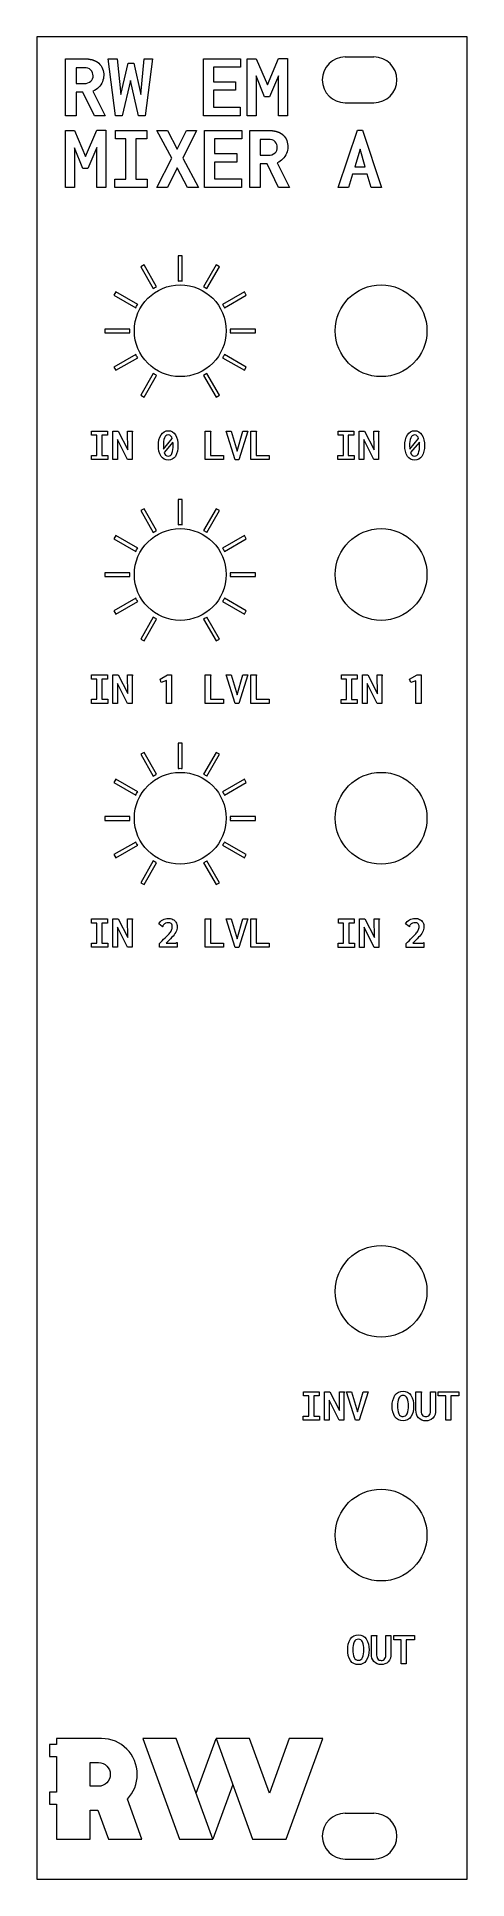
# Model space of a CAD drawing. Header units: millimetres. Extents: x 0 to 30, y 0 to 128.
import ezdxf

# ---------------------------------------------------------------- set-up
doc = ezdxf.new("R2010")
doc.units = ezdxf.units.MM
doc.layers.add('Cuts', color=1, linetype='Continuous', lineweight=13, true_color=0xff0000)
doc.layers.add('VectorEngraving', color=5, linetype='Continuous', lineweight=13, true_color=0x0000ff)

msp = doc.modelspace()

# ---------------------------------------------------------------- linework, layer by layer
at = {"layer": 'Cuts', "color": 1, "true_color": 0xff0000}
for p, q in [((30, 128.5), (0, 128.5)), ((0, 128.5), (0, 0)), ((30, 0), (30, 128.5)), ((21.5, 127.1), (23.5, 127.1)), ((21.5, 123.9), (23.5, 123.9)), ((21.5, 4.6), (23.5, 4.6)), ((21.5, 1.4), (23.5, 1.4)), ((0, 0), (30, 0))]:
    msp.add_line(p, q, dxfattribs=at)
for centre in [(10, 108), (24, 108), (10, 91), (24, 91), (10, 74), (24, 74), (24, 41), (24, 24)]:
    msp.add_circle(centre, 3.2, dxfattribs=at)
for centre, start, end in [((21.5, 125.5), 90, 270), ((23.5, 125.5), 270, 90), ((21.5, 3), 90, 270), ((23.5, 3), 270, 90)]:
    msp.add_arc(centre, 1.6, start, end, dxfattribs=at)
at = {"layer": 'VectorEngraving', "color": 5, "true_color": 0x0000ff}
for p, q in [((11.11, 6), (12.49, 9.81)), ((13.66, 6.6), (12.28, 2.79))]:
    msp.add_line(p, q, dxfattribs=at)
at = {"layer": 'VectorEngraving', "color": 5, "true_color": 0x0000ff, "flags": 128}
for points in [[(2, 123), (2, 126.97), (3.26, 126.97), (3.26, 126.97), (3.27, 126.97), (3.27, 126.97), (3.28, 126.97), (3.29, 126.97), (3.29, 126.97), (3.3, 126.97), (3.3, 126.97), (3.31, 126.97), (3.31, 126.97), (3.32, 126.97), (3.32, 126.97), (3.33, 126.97), (3.34, 126.97), (3.34, 126.97), (3.35, 126.97), (3.35, 126.97), (3.36, 126.97), (3.36, 126.97), (3.37, 126.97), (3.37, 126.97), (3.38, 126.97), (3.38, 126.97), (3.39, 126.97), (3.4, 126.97), (3.4, 126.97), (3.41, 126.97), (3.41, 126.97), (3.42, 126.97), (3.42, 126.97), (3.43, 126.97), (3.43, 126.97), (3.44, 126.97), (3.44, 126.97), (3.45, 126.97), (3.45, 126.97), (3.46, 126.97), (3.46, 126.97), (3.47, 126.97), (3.47, 126.97), (3.48, 126.97), (3.48, 126.97), (3.49, 126.97), (3.5, 126.97), (3.5, 126.96), (3.51, 126.96), (3.51, 126.96), (3.52, 126.96), (3.52, 126.96), (3.53, 126.96), (3.53, 126.96), (3.54, 126.96), (3.54, 126.96), (3.55, 126.96), (3.55, 126.96), (3.56, 126.96), (3.56, 126.96), (3.57, 126.96), (3.57, 126.96), (3.58, 126.96), (3.58, 126.96), (3.59, 126.96), (3.59, 126.96), (3.6, 126.95), (3.6, 126.95), (3.61, 126.95), (3.61, 126.95), (3.62, 126.95), (3.62, 126.95), (3.63, 126.95), (3.63, 126.95), (3.64, 126.95), (3.64, 126.95), (3.64, 126.95), (3.65, 126.95), (3.65, 126.95), (3.66, 126.95), (3.66, 126.94), (3.67, 126.94), (3.67, 126.94), (3.68, 126.94), (3.68, 126.94), (3.69, 126.94), (3.69, 126.94), (3.7, 126.94), (3.7, 126.94), (3.71, 126.94), (3.71, 126.94), (3.72, 126.94), (3.72, 126.94), (3.72, 126.93), (3.73, 126.93), (3.73, 126.93), (3.74, 126.93), (3.74, 126.93), (3.75, 126.93), (3.75, 126.93), (3.76, 126.93), (3.76, 126.93), (3.77, 126.93), (3.77, 126.92), (3.77, 126.92), (3.78, 126.92), (3.78, 126.92), (3.79, 126.92), (3.79, 126.92), (3.8, 126.92), (3.8, 126.92), (3.81, 126.92), (3.81, 126.92), (3.81, 126.91), (3.82, 126.91), (3.82, 126.91), (3.83, 126.91), (3.83, 126.91), (3.84, 126.91), (3.84, 126.91), (3.84, 126.91), (3.85, 126.91), (3.85, 126.9), (3.86, 126.9), (3.86, 126.9), (3.87, 126.9), (3.87, 126.9), (3.87, 126.9), (3.88, 126.9), (3.88, 126.9), (3.89, 126.89), (3.89, 126.89), (3.89, 126.89), (3.9, 126.89), (3.9, 126.89), (3.91, 126.89), (3.91, 126.89), (3.92, 126.89), (3.92, 126.88), (3.92, 126.88), (3.93, 126.88), (3.93, 126.88), (3.94, 126.88), (3.94, 126.88), (3.94, 126.88), (3.95, 126.88), (3.95, 126.87), (3.96, 126.87), (3.96, 126.87), (3.96, 126.87), (3.97, 126.87), (3.97, 126.87), (3.98, 126.87), (3.98, 126.86), (3.98, 126.86), (3.99, 126.86), (3.99, 126.86), (3.99, 126.86), (4, 126.86), (4, 126.85), (4.01, 126.85), (4.01, 126.85), (4.01, 126.85), (4.02, 126.85), (4.02, 126.85), (4.02, 126.85), (4.03, 126.84), (4.03, 126.84), (4.04, 126.84), (4.04, 126.84), (4.04, 126.84), (4.05, 126.84), (4.05, 126.83), (4.05, 126.83), (4.06, 126.83), (4.06, 126.83), (4.07, 126.83), (4.07, 126.83), (4.07, 126.82), (4.08, 126.82), (4.08, 126.82), (4.08, 126.82), (4.09, 126.82), (4.09, 126.82), (4.09, 126.81), (4.1, 126.81), (4.1, 126.81), (4.1, 126.81), (4.11, 126.81), (4.11, 126.8), (4.11, 126.8), (4.12, 126.8), (4.12, 126.8), (4.13, 126.8), (4.13, 126.8), (4.13, 126.79), (4.14, 126.79), (4.14, 126.79), (4.14, 126.79), (4.15, 126.79), (4.15, 126.78), (4.15, 126.78), (4.16, 126.78), (4.16, 126.78), (4.16, 126.78), (4.17, 126.77), (4.17, 126.77), (4.17, 126.77), (4.18, 126.77), (4.18, 126.77), (4.18, 126.76), (4.18, 126.76), (4.19, 126.76), (4.19, 126.76), (4.19, 126.76), (4.2, 126.75), (4.2, 126.75), (4.2, 126.75), (4.21, 126.75), (4.21, 126.75), (4.21, 126.74), (4.22, 126.74), (4.22, 126.74), (4.22, 126.74), (4.23, 126.73), (4.23, 126.73), (4.23, 126.73), (4.23, 126.73), (4.24, 126.73), (4.24, 126.72), (4.24, 126.72), (4.25, 126.72), (4.25, 126.72), (4.25, 126.71), (4.26, 126.71), (4.26, 126.71), (4.26, 126.71), (4.26, 126.71), (4.27, 126.7), (4.27, 126.7), (4.27, 126.7), (4.28, 126.7), (4.28, 126.69), (4.28, 126.69), (4.28, 126.69), (4.29, 126.69), (4.29, 126.68), (4.29, 126.68), (4.29, 126.68), (4.3, 126.68), (4.3, 126.68), (4.3, 126.67), (4.31, 126.67), (4.31, 126.67), (4.31, 126.67), (4.31, 126.66), (4.32, 126.66), (4.32, 126.66), (4.32, 126.66, -0.21489), (4.66, 125.81, -0.100191), (4.57, 125.37, -0.09654), (4.31, 124.98, -0.110602), (3.91, 124.72), (4.77, 123), (4.01, 123), (3.21, 124.65), (2.73, 124.65), (2.73, 123)], [(2.73, 125.25), (3.31, 125.25, 0.191831), (3.77, 125.4, 0.215461), (3.92, 125.79, 0.19551), (3.77, 126.18, 0.214661), (3.31, 126.35), (2.73, 126.35)], [(14.84, 118), (14.84, 121.97), (16.1, 121.97), (16.1, 121.97), (16.11, 121.97), (16.11, 121.97), (16.12, 121.97), (16.12, 121.97), (16.13, 121.97), (16.14, 121.97), (16.14, 121.97), (16.15, 121.97), (16.15, 121.97), (16.16, 121.97), (16.16, 121.97), (16.17, 121.97), (16.17, 121.97), (16.18, 121.97), (16.19, 121.97), (16.19, 121.97), (16.2, 121.97), (16.2, 121.97), (16.21, 121.97), (16.21, 121.97), (16.22, 121.97), (16.22, 121.97), (16.23, 121.97), (16.23, 121.97), (16.24, 121.97), (16.25, 121.97), (16.25, 121.97), (16.26, 121.97), (16.26, 121.97), (16.27, 121.97), (16.27, 121.97), (16.28, 121.97), (16.28, 121.97), (16.29, 121.97), (16.29, 121.97), (16.3, 121.97), (16.3, 121.97), (16.31, 121.97), (16.31, 121.97), (16.32, 121.97), (16.32, 121.97), (16.33, 121.97), (16.33, 121.97), (16.34, 121.96), (16.35, 121.96), (16.35, 121.96), (16.36, 121.96), (16.36, 121.96), (16.37, 121.96), (16.37, 121.96), (16.38, 121.96), (16.38, 121.96), (16.39, 121.96), (16.39, 121.96), (16.4, 121.96), (16.4, 121.96), (16.41, 121.96), (16.41, 121.96), (16.42, 121.96), (16.42, 121.96), (16.43, 121.96), (16.43, 121.96), (16.44, 121.95), (16.44, 121.95), (16.45, 121.95), (16.45, 121.95), (16.46, 121.95), (16.46, 121.95), (16.46, 121.95), (16.47, 121.95), (16.47, 121.95), (16.48, 121.95), (16.48, 121.95), (16.49, 121.95), (16.49, 121.95), (16.5, 121.95), (16.5, 121.94), (16.51, 121.94), (16.51, 121.94), (16.52, 121.94), (16.52, 121.94), (16.53, 121.94), (16.53, 121.94), (16.54, 121.94), (16.54, 121.94), (16.55, 121.94), (16.55, 121.94), (16.55, 121.94), (16.56, 121.94), (16.56, 121.93), (16.57, 121.93), (16.57, 121.93), (16.58, 121.93), (16.58, 121.93), (16.59, 121.93), (16.59, 121.93), (16.6, 121.93), (16.6, 121.93), (16.6, 121.93), (16.61, 121.92), (16.61, 121.92), (16.62, 121.92), (16.62, 121.92), (16.63, 121.92), (16.63, 121.92), (16.64, 121.92), (16.64, 121.92), (16.64, 121.92), (16.65, 121.92), (16.65, 121.91), (16.66, 121.91), (16.66, 121.91), (16.67, 121.91), (16.67, 121.91), (16.68, 121.91), (16.68, 121.91), (16.68, 121.91), (16.69, 121.91), (16.69, 121.9), (16.7, 121.9), (16.7, 121.9), (16.71, 121.9), (16.71, 121.9), (16.71, 121.9), (16.72, 121.9), (16.72, 121.9), (16.73, 121.89), (16.73, 121.89), (16.73, 121.89), (16.74, 121.89), (16.74, 121.89), (16.75, 121.89), (16.75, 121.89), (16.75, 121.89), (16.76, 121.88), (16.76, 121.88), (16.77, 121.88), (16.77, 121.88), (16.78, 121.88), (16.78, 121.88), (16.78, 121.88), (16.79, 121.88), (16.79, 121.87), (16.8, 121.87), (16.8, 121.87), (16.8, 121.87), (16.81, 121.87), (16.81, 121.87), (16.81, 121.87), (16.82, 121.86), (16.82, 121.86), (16.83, 121.86), (16.83, 121.86), (16.83, 121.86), (16.84, 121.86), (16.84, 121.85), (16.85, 121.85), (16.85, 121.85), (16.85, 121.85), (16.86, 121.85), (16.86, 121.85), (16.86, 121.85), (16.87, 121.84), (16.87, 121.84), (16.88, 121.84), (16.88, 121.84), (16.88, 121.84), (16.89, 121.84), (16.89, 121.83), (16.89, 121.83), (16.9, 121.83), (16.9, 121.83), (16.9, 121.83), (16.91, 121.83), (16.91, 121.82), (16.92, 121.82), (16.92, 121.82), (16.92, 121.82), (16.93, 121.82), (16.93, 121.82), (16.93, 121.81), (16.94, 121.81), (16.94, 121.81), (16.94, 121.81), (16.95, 121.81), (16.95, 121.8), (16.95, 121.8), (16.96, 121.8), (16.96, 121.8), (16.96, 121.8), (16.97, 121.8), (16.97, 121.79), (16.97, 121.79), (16.98, 121.79), (16.98, 121.79), (16.98, 121.79), (16.99, 121.78), (16.99, 121.78), (16.99, 121.78), (17, 121.78), (17, 121.78), (17, 121.77), (17.01, 121.77), (17.01, 121.77), (17.01, 121.77), (17.02, 121.77), (17.02, 121.76), (17.02, 121.76), (17.03, 121.76), (17.03, 121.76), (17.03, 121.76), (17.04, 121.75), (17.04, 121.75), (17.04, 121.75), (17.05, 121.75), (17.05, 121.75), (17.05, 121.74), (17.06, 121.74), (17.06, 121.74), (17.06, 121.74), (17.06, 121.73), (17.07, 121.73), (17.07, 121.73), (17.07, 121.73), (17.08, 121.73), (17.08, 121.72), (17.08, 121.72), (17.09, 121.72), (17.09, 121.72), (17.09, 121.71), (17.09, 121.71), (17.1, 121.71), (17.1, 121.71), (17.1, 121.71), (17.11, 121.7), (17.11, 121.7), (17.11, 121.7), (17.11, 121.7), (17.12, 121.69), (17.12, 121.69), (17.12, 121.69), (17.13, 121.69), (17.13, 121.68), (17.13, 121.68), (17.13, 121.68), (17.14, 121.68), (17.14, 121.68), (17.14, 121.67), (17.15, 121.67), (17.15, 121.67), (17.15, 121.67), (17.15, 121.66), (17.16, 121.66), (17.16, 121.66), (17.16, 121.66, -0.21489), (17.5, 120.81, -0.100191), (17.41, 120.37, -0.09654), (17.15, 119.98, -0.110602), (16.75, 119.72), (17.61, 118), (16.85, 118), (16.05, 119.65), (15.57, 119.65), (15.57, 118)], [(15.57, 120.25), (16.15, 120.25, 0.191831), (16.61, 120.4, 0.215461), (16.76, 120.79, 0.19551), (16.61, 121.18, 0.214661), (16.15, 121.35), (15.57, 121.35)], [(5.29, 101), (5.67, 101), (6.34, 99.69), (6.32, 101), (6.67, 101), (6.67, 100.97, 0.127686), (6.65, 100.93, 0.045437), (6.65, 100.85), (6.65, 99.01), (6.31, 99.01), (5.62, 100.41), (5.62, 99.01), (5.29, 99.01)], [(9.16, 98.97, -0.261806), (8.66, 99.24, -0.150804), (8.48, 99.99, -0.147365), (8.66, 100.75, -0.266959), (9.16, 101.03, -0.266959), (9.66, 100.75, -0.147365), (9.84, 99.99, -0.150804), (9.66, 99.24, -0.261806)], [(8.82, 99.99, 0.028309), (8.83, 99.75), (9.44, 100.48, 0.350194), (9.16, 100.74, 0.323037), (8.9, 100.54, 0.099979)], [(11.73, 101), (12.13, 101), (12.13, 100.97, 0.15231), (12.1, 100.93, 0.043707), (12.1, 100.85), (12.1, 99.3), (13.01, 99.3), (13.01, 99.01), (11.73, 99.01)], [(14.92, 101), (15.31, 101), (15.31, 100.97, 0.15231), (15.29, 100.93, 0.043707), (15.29, 100.85), (15.29, 99.3), (16.2, 99.3), (16.2, 99.01), (14.92, 99.01)], [(22.47, 101), (22.85, 101), (23.52, 99.69), (23.5, 101), (23.85, 101), (23.85, 100.97, 0.127686), (23.83, 100.93, 0.045437), (23.83, 100.85), (23.83, 99.01), (23.49, 99.01), (22.8, 100.41), (22.8, 99.01), (22.47, 99.01)], [(26.34, 98.97, -0.261806), (25.84, 99.24, -0.150804), (25.66, 99.99, -0.147365), (25.84, 100.75, -0.266959), (26.34, 101.03, -0.266959), (26.84, 100.75, -0.147365), (27.02, 99.99, -0.150804), (26.84, 99.24, -0.261806)], [(25.99, 99.99, 0.028309), (26.01, 99.75), (26.62, 100.48, 0.350194), (26.34, 100.74, 0.323037), (26.08, 100.54, 0.099979)], [(9.16, 99.25, 0.321361), (9.42, 99.44, 0.100832), (9.5, 99.99, 0.029215), (9.49, 100.23), (8.88, 99.5, 0.348722)], [(26.34, 99.25, 0.321361), (26.6, 99.44, 0.100832), (26.68, 99.99, 0.029215), (26.67, 100.23), (26.06, 99.5, 0.348722)], [(5.29, 83.99), (5.67, 83.99), (6.34, 82.69), (6.32, 83.99), (6.67, 83.99), (6.67, 83.96, 0.127686), (6.65, 83.92, 0.045437), (6.65, 83.85), (6.65, 82.01), (6.31, 82.01), (5.62, 83.4), (5.62, 82.01), (5.29, 82.01)], [(11.73, 83.99), (12.13, 83.99), (12.13, 83.96, 0.15231), (12.1, 83.92, 0.043707), (12.1, 83.85), (12.1, 82.3), (13.01, 82.3), (13.01, 82.01), (11.73, 82.01)], [(14.92, 83.99), (15.31, 83.99), (15.31, 83.96, 0.15231), (15.29, 83.92, 0.043707), (15.29, 83.85), (15.29, 82.3), (16.2, 82.3), (16.2, 82.01), (14.92, 82.01)], [(22.7, 83.99), (23.07, 83.99), (23.75, 82.68), (23.73, 83.99), (24.08, 83.99), (24.08, 83.96, 0.127686), (24.06, 83.92, 0.045437), (24.05, 83.84), (24.05, 82), (23.72, 82), (23.02, 83.39), (23.02, 82), (22.7, 82)], [(5.29, 66.98), (5.67, 66.98), (6.34, 65.67), (6.32, 66.98), (6.67, 66.98), (6.67, 66.95, 0.127686), (6.65, 66.91, 0.045437), (6.65, 66.84), (6.65, 65), (6.31, 65), (5.62, 66.39), (5.62, 65), (5.29, 65)], [(8.54, 65.26, 0.000002), (8.94, 65.65, 0.021171), (9.22, 65.94, 0.068773), (9.39, 66.19, 0.110639), (9.44, 66.44, 0.499921), (9.16, 66.71, 0.10091), (8.98, 66.68, 0.120611), (8.83, 66.56, 0.052185), (8.79, 66.49, 0.115972), (8.79, 66.45), (8.77, 66.42), (8.74, 66.44), (8.5, 66.63, -0.133812), (8.78, 66.91, -0.129982), (9.17, 67.01, -0.120233), (9.48, 66.94, -0.133622), (9.7, 66.74, -0.147441), (9.78, 66.44, -0.128322), (9.69, 66.06, -0.064733), (9.42, 65.7, -0.003988), (9.02, 65.29), (9.64, 65.29, 0.059195), (9.72, 65.3, 0.134362), (9.76, 65.32), (9.79, 65.32), (9.79, 65), (8.54, 65)], [(11.73, 66.98), (12.13, 66.98), (12.13, 66.95, 0.15231), (12.1, 66.91, 0.043707), (12.1, 66.84), (12.1, 65.29), (13.01, 65.29), (13.01, 65), (11.73, 65)], [(14.92, 66.98), (15.31, 66.98), (15.31, 66.95, 0.15231), (15.29, 66.91, 0.043707), (15.29, 66.84), (15.29, 65.29), (16.2, 65.29), (16.2, 65), (14.92, 65)], [(22.49, 66.98), (22.87, 66.98), (23.54, 65.67), (23.52, 66.98), (23.88, 66.98), (23.88, 66.95, 0.127686), (23.85, 66.91, 0.045437), (23.85, 66.83), (23.85, 64.99), (23.52, 64.99), (22.82, 66.39), (22.82, 64.99), (22.49, 64.99)], [(25.75, 65.26, 0.000002), (26.15, 65.65, 0.021171), (26.43, 65.94, 0.068773), (26.59, 66.19, 0.110639), (26.65, 66.43, 0.499921), (26.37, 66.71, 0.10091), (26.18, 66.67, 0.120611), (26.03, 66.56, 0.052185), (25.99, 66.49, 0.115972), (25.99, 66.44), (25.97, 66.42), (25.95, 66.44), (25.7, 66.63, -0.133812), (25.99, 66.91, -0.129982), (26.37, 67.01, -0.120233), (26.68, 66.94, -0.133622), (26.91, 66.74, -0.147441), (26.99, 66.43, -0.128322), (26.89, 66.06, -0.064733), (26.62, 65.7, -0.003988), (26.22, 65.29), (26.85, 65.29, 0.059195), (26.92, 65.29, 0.134362), (26.97, 65.32), (26.99, 65.32), (26.99, 64.99), (25.75, 64.99)], [(20.06, 34), (20.43, 34), (21.11, 32.69), (21.09, 34), (21.44, 34), (21.44, 33.97, 0.127686), (21.42, 33.93, 0.045437), (21.41, 33.85), (21.41, 32.01), (21.08, 32.01), (20.38, 33.41), (20.38, 32.01), (20.06, 32.01)], [(25.53, 31.97, -0.25913), (24.97, 32.24, -0.152705), (24.78, 33, -0.152055), (24.97, 33.76, -0.260989), (25.53, 34.03, -0.259889), (26.08, 33.76, -0.153236), (26.27, 33, -0.153892), (26.08, 32.24, -0.258046)], [(25.53, 32.27, 0.29242), (25.81, 32.45, 0.121433), (25.91, 33.01, 0.120267), (25.81, 33.55, 0.296602), (25.53, 33.74, 0.299569), (25.24, 33.55, 0.118638), (25.14, 33.01, 0.119784), (25.24, 32.45, 0.295261)], [(27.12, 31.97, -0.218793), (26.61, 32.17, -0.190278), (26.43, 32.71), (26.43, 34), (26.82, 34), (26.82, 33.97, 0.124617), (26.8, 33.93, 0.045437), (26.79, 33.85), (26.79, 32.71, 0.13334), (26.86, 32.38, 0.278591), (27.12, 32.26, 0.272644), (27.38, 32.38, 0.137686), (27.45, 32.71), (27.45, 34), (27.8, 34), (27.8, 32.72, -0.20833), (27.61, 32.15, -0.198997)], [(22.42, 14.97, -0.25913), (21.86, 15.24, -0.152705), (21.68, 16, -0.152055), (21.86, 16.76, -0.260989), (22.42, 17.03, -0.259889), (22.97, 16.76, -0.153236), (23.16, 16, -0.153892), (22.97, 15.24, -0.258046)], [(22.42, 15.27, 0.29242), (22.7, 15.45, 0.121433), (22.8, 16.01, 0.120267), (22.7, 16.55, 0.296602), (22.42, 16.74, 0.299569), (22.13, 16.55, 0.118638), (22.03, 16.01, 0.119784), (22.13, 15.45, 0.295261)], [(24.01, 14.97, -0.218793), (23.5, 15.17, -0.190278), (23.33, 15.71), (23.33, 17), (23.71, 17), (23.71, 16.97, 0.124617), (23.69, 16.93, 0.045437), (23.69, 16.85), (23.69, 15.71, 0.13334), (23.76, 15.38, 0.278591), (24.01, 15.26, 0.272644), (24.27, 15.38, 0.137686), (24.34, 15.71), (24.34, 17), (24.69, 17), (24.69, 15.72, -0.20833), (24.5, 15.15, -0.198997)]]:
    msp.add_lwpolyline(points, format="xyb", close=True, dxfattribs=at)
for points in [[(5.49, 123), (4.97, 126.97), (5.59, 126.97), (5.86, 124.48), (6.37, 126.66), (6.75, 126.66), (7.26, 124.49), (7.47, 126.97), (8.06, 126.97), (7.54, 123), (7.09, 123), (6.53, 125.45), (5.95, 123)], [(11.61, 123), (11.61, 126.97), (14.2, 126.97), (14.2, 126.39), (12.31, 126.39), (12.31, 125.37), (13.86, 125.37), (13.86, 124.77), (12.31, 124.77), (12.31, 123.59), (14.18, 123.59), (14.18, 123)], [(14.67, 123), (14.67, 126.97), (15.3, 126.97), (16.08, 125.15), (16.85, 126.98), (17.48, 126.98), (17.48, 123), (16.85, 123), (16.85, 125.78), (16.23, 124.31), (15.88, 124.31), (15.29, 125.77), (15.29, 123)], [(2, 118), (2, 121.97), (2.63, 121.97), (3.4, 120.15), (4.18, 121.98), (4.81, 121.98), (4.81, 118), (4.18, 118), (4.18, 120.78), (3.56, 119.31), (3.21, 119.31), (2.62, 120.77), (2.62, 118)], [(5.43, 118), (5.43, 118.58), (6.21, 118.58), (6.21, 121.39), (5.48, 121.39), (5.48, 121.97), (7.67, 121.97), (7.67, 121.39), (6.89, 121.39), (6.89, 118.58), (7.7, 118.58), (7.7, 118)], [(8.36, 118), (9.4, 120.03), (8.37, 121.97), (9.11, 121.97), (9.78, 120.67), (10.43, 121.97), (11.13, 121.97), (10.18, 120.03), (11.26, 118), (10.5, 118), (9.79, 119.37), (9.1, 118)], [(11.69, 118), (11.69, 121.97), (14.28, 121.97), (14.28, 121.39), (12.39, 121.39), (12.39, 120.37), (13.94, 120.37), (13.94, 119.77), (12.39, 119.77), (12.39, 118.59), (14.26, 118.59), (14.26, 118)], [(23.32, 118), (23.04, 118.92), (22, 118.92), (21.72, 118), (21.01, 118), (22.35, 122), (22.7, 122), (24.04, 118)], [(22.53, 120.67), (22.16, 119.44), (22.89, 119.44)], [(3.8, 99.01), (3.8, 99.3), (4.19, 99.3), (4.19, 100.71), (3.82, 100.71), (3.82, 101), (4.92, 101), (4.92, 100.71), (4.53, 100.71), (4.53, 99.3), (4.94, 99.3), (4.94, 99.01)], [(13.83, 99), (13.2, 101), (13.55, 101), (13.97, 99.6), (14.36, 101), (14.71, 101), (14.08, 99)], [(20.98, 99.01), (20.98, 99.3), (21.37, 99.3), (21.37, 100.71), (21, 100.71), (21, 101), (22.1, 101), (22.1, 100.71), (21.71, 100.71), (21.71, 99.3), (22.12, 99.3), (22.12, 99.01)], [(3.8, 82.01), (3.8, 82.3), (4.19, 82.3), (4.19, 83.7), (3.82, 83.7), (3.82, 83.99), (4.92, 83.99), (4.92, 83.7), (4.53, 83.7), (4.53, 82.3), (4.94, 82.3), (4.94, 82.01)], [(9.03, 82.01), (9.03, 83.6), (8.67, 83.47), (8.59, 83.71), (9.12, 83.99), (9.39, 83.99), (9.39, 82.01)], [(13.83, 82), (13.2, 83.99), (13.55, 83.99), (13.97, 82.6), (14.36, 83.99), (14.71, 83.99), (14.08, 82)], [(21.21, 82), (21.21, 82.29), (21.6, 82.29), (21.6, 83.7), (21.23, 83.7), (21.23, 83.99), (22.33, 83.99), (22.33, 83.7), (21.94, 83.7), (21.94, 82.29), (22.34, 82.29), (22.34, 82)], [(26.43, 82), (26.43, 83.59), (26.07, 83.47), (25.99, 83.71), (26.52, 83.99), (26.79, 83.99), (26.79, 82)], [(3.8, 65), (3.8, 65.29), (4.19, 65.29), (4.19, 66.69), (3.82, 66.69), (3.82, 66.98), (4.92, 66.98), (4.92, 66.69), (4.53, 66.69), (4.53, 65.29), (4.94, 65.29), (4.94, 65)], [(13.83, 64.99), (13.2, 66.98), (13.55, 66.98), (13.97, 65.59), (14.36, 66.98), (14.71, 66.98), (14.08, 64.99)], [(21.01, 64.99), (21.01, 65.28), (21.39, 65.28), (21.39, 66.69), (21.03, 66.69), (21.03, 66.98), (22.12, 66.98), (22.12, 66.69), (21.74, 66.69), (21.74, 65.28), (22.14, 65.28), (22.14, 64.99)], [(18.57, 32.01), (18.57, 32.3), (18.96, 32.3), (18.96, 33.71), (18.59, 33.71), (18.59, 34), (19.69, 34), (19.69, 33.71), (19.3, 33.71), (19.3, 32.3), (19.7, 32.3), (19.7, 32.01)], [(22.22, 32.01), (21.59, 34), (21.94, 34), (22.36, 32.6), (22.75, 34), (23.1, 34), (22.47, 32.01)], [(28.52, 32.01), (28.52, 33.7), (27.99, 33.7), (27.99, 34), (29.43, 34), (29.43, 33.7), (28.87, 33.7), (28.87, 32.01)], [(25.41, 15.01), (25.41, 16.7), (24.88, 16.7), (24.88, 17), (26.32, 17), (26.32, 16.7), (25.76, 16.7), (25.76, 15.01)]]:
    msp.add_lwpolyline(points, close=True, dxfattribs=at)
at = {"layer": 'VectorEngraving', "color": 3, "true_color": 0x00ff00, "flags": 128}
for points in [[(9.86, 113.23), (9.86, 111.47, -0.009431), (9.99, 111.48, -0.009428), (10.12, 111.47), (10.12, 113.23), (9.86, 113.23)], [(7.48, 112.59), (7.25, 112.46), (8.12, 110.94, -0.018851), (8.35, 111.07), (7.48, 112.59)], [(12.5, 112.59), (11.62, 111.07, -0.018853), (11.85, 110.94), (12.73, 112.46), (12.5, 112.59)], [(5.51, 110.72), (5.37, 110.49), (6.89, 109.61, -0.018852), (7.03, 109.84), (5.51, 110.72)], [(14.47, 110.72), (12.95, 109.84, -0.018855), (13.08, 109.61), (14.6, 110.49), (14.47, 110.72)], [(4.74, 108.11), (4.74, 107.85), (6.49, 107.85, -0.009435), (6.49, 107.98, -0.009432), (6.49, 108.11), (4.74, 108.11)], [(13.48, 108.11, -0.009425), (13.49, 107.98, -0.009435), (13.48, 107.85), (15.24, 107.85), (15.24, 108.11), (13.48, 108.11)], [(6.89, 106.34), (5.37, 105.47), (5.51, 105.24), (7.03, 106.12, -0.018852), (6.89, 106.34)], [(13.08, 106.34, -0.018855), (12.95, 106.12), (14.47, 105.24), (14.6, 105.47), (13.08, 106.34)], [(8.12, 105.02), (7.25, 103.5), (7.48, 103.37), (8.35, 104.89, -0.018851), (8.12, 105.02), (8.12, 105.02)], [(11.85, 105.02, -0.018852), (11.62, 104.89), (12.5, 103.37), (12.73, 103.5), (11.85, 105.02)], [(7.48, 95.59), (7.25, 95.46), (8.12, 93.94, -0.018851), (8.35, 94.07), (7.48, 95.59)], [(9.86, 96.23), (9.86, 94.47, -0.009431), (9.99, 94.48, -0.009428), (10.12, 94.47), (10.12, 96.23), (9.86, 96.23)], [(12.5, 95.59), (11.62, 94.07, -0.018853), (11.85, 93.94), (12.73, 95.46), (12.5, 95.59)], [(5.51, 93.72), (5.37, 93.49), (6.89, 92.61, -0.018852), (7.03, 92.84), (5.51, 93.72)], [(14.47, 93.72), (12.95, 92.84, -0.018855), (13.08, 92.61), (14.6, 93.49), (14.47, 93.72)], [(4.74, 91.11), (4.74, 90.85), (6.49, 90.85, -0.009435), (6.49, 90.98, -0.009432), (6.49, 91.11), (4.74, 91.11)], [(13.48, 91.11, -0.009425), (13.49, 90.98, -0.009435), (13.48, 90.85), (15.24, 90.85), (15.24, 91.11), (13.48, 91.11)], [(6.89, 89.34), (5.37, 88.47), (5.51, 88.24), (7.03, 89.12, -0.018852), (6.89, 89.34)], [(13.08, 89.34, -0.018855), (12.95, 89.12), (14.47, 88.24), (14.6, 88.47), (13.08, 89.34)], [(8.12, 88.02), (7.25, 86.5), (7.48, 86.37), (8.35, 87.89, -0.018851), (8.12, 88.02), (8.12, 88.02)], [(11.85, 88.02, -0.018852), (11.62, 87.89), (12.5, 86.37), (12.73, 86.5), (11.85, 88.02)], [(7.48, 78.59), (7.25, 78.46), (8.12, 76.94, -0.018851), (8.35, 77.07), (7.48, 78.59)], [(9.86, 79.23), (9.86, 77.47, -0.009431), (9.99, 77.48, -0.009428), (10.12, 77.47), (10.12, 79.23), (9.86, 79.23)], [(12.5, 78.59), (11.62, 77.07, -0.018853), (11.85, 76.94), (12.73, 78.46), (12.5, 78.59)], [(5.51, 76.72), (5.37, 76.49), (6.89, 75.61, -0.018852), (7.03, 75.84), (5.51, 76.72)], [(14.47, 76.72), (12.95, 75.84, -0.018855), (13.08, 75.61), (14.6, 76.49), (14.47, 76.72)], [(4.74, 74.11), (4.74, 73.85), (6.49, 73.85, -0.009435), (6.49, 73.98, -0.009432), (6.49, 74.11), (4.74, 74.11)], [(13.48, 74.11, -0.009425), (13.49, 73.98, -0.009435), (13.48, 73.85), (15.24, 73.85), (15.24, 74.11), (13.48, 74.11)], [(6.89, 72.34), (5.37, 71.47), (5.51, 71.24), (7.03, 72.12, -0.018852), (6.89, 72.34)], [(13.08, 72.34, -0.018855), (12.95, 72.12), (14.47, 71.24), (14.6, 71.47), (13.08, 72.34)], [(8.12, 71.02), (7.25, 69.5), (7.48, 69.37), (8.35, 70.89, -0.018851), (8.12, 71.02), (8.12, 71.02)], [(11.85, 71.02, -0.018852), (11.62, 70.89), (12.5, 69.37), (12.73, 69.5), (11.85, 71.02)]]:
    msp.add_lwpolyline(points, format="xyb", dxfattribs=at)
at = {"layer": 'VectorEngraving', "color": 5, "true_color": 0x0000ff, "flags": 128}
for points in [[(1.38, 9.81), (1.38, 9.39), (0.88, 9.39), (0.88, 8.55), (1.38, 8.55), (1.38, 6.06), (0.88, 6.06), (0.88, 5.22), (1.38, 5.22), (1.38, 4.81), (1.38, 2.79), (3.71, 2.79), (3.71, 4.81), (4.26, 4.81), (4.99, 2.79), (7.33, 2.79), (6.31, 5.58, 0.192358), (7, 7.31, 0.414213), (4.5, 9.81), (1.38, 9.81)], [(3.71, 8.13), (4.29, 8.13, -0.414211), (5.12, 7.31, -0.414192), (4.29, 6.48), (3.71, 6.48), (3.71, 8.13)]]:
    msp.add_lwpolyline(points, format="xyb", dxfattribs=at)
for points in [[(7.39, 9.81), (9.94, 2.79), (12.28, 2.79), (9.72, 9.81), (7.39, 9.81)], [(12.49, 9.81), (15.04, 2.79), (17.38, 2.79), (19.93, 9.81), (17.59, 9.81), (16.21, 6), (14.83, 9.81), (12.49, 9.81)]]:
    msp.add_lwpolyline(points, dxfattribs=at)

doc.saveas('drawing.dxf')
